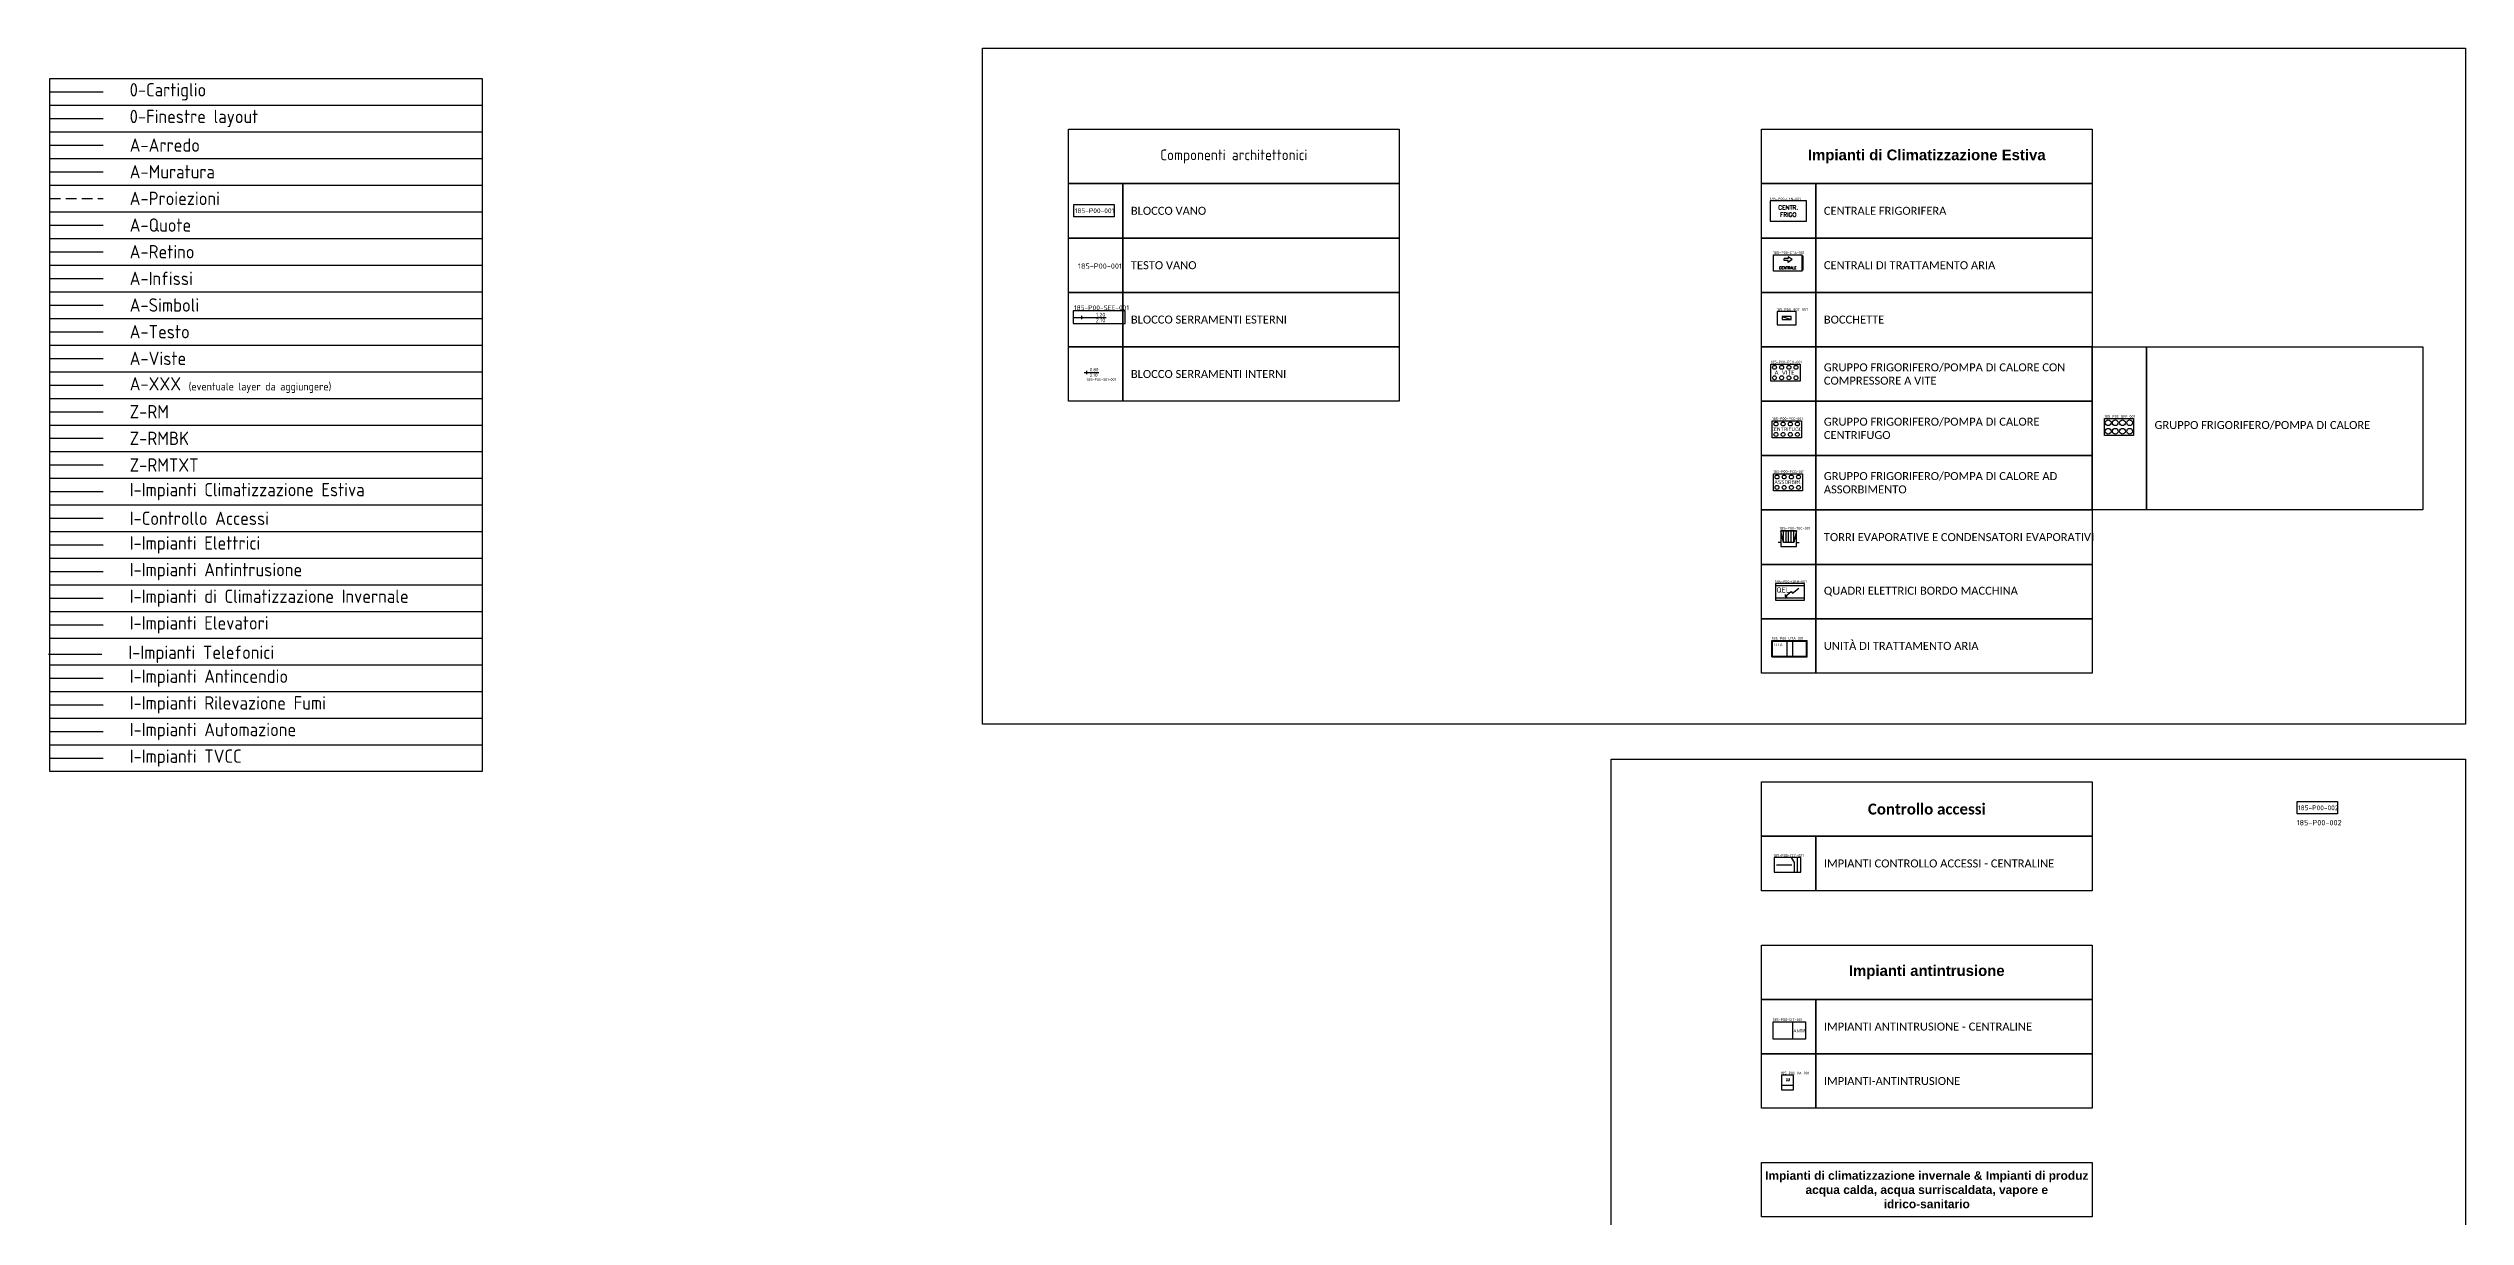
# Model space of a CAD drawing. Header units: millimetres. Extents: x -605.1 to -535.8, y -486.8 to -421.1.
# Drawn here: x -605.06 to -559.75, y -443.01 to -421.09 of the extents above; entities that cross this region are included whole.
import ezdxf
from ezdxf.enums import TextEntityAlignment as Align

# ---------------------------------------------------------------- set-up
doc = ezdxf.new("R2010")
doc.units = ezdxf.units.MM
doc.linetypes.add('JIS_02_2.0', pattern=[3, 2, -1])
doc.linetypes.add('TRATTEGGIATA', pattern=[0.75, 0.5, -0.25])
for name, color, linetype in [('0-Cartiglio', 20, 'Continuous'), ('00_Legenda-Linee', 7, 'Continuous'), ('A-Arredo', 157, 'Continuous'), ('A-Infissi', 154, 'Continuous'), ('A-Muratura', 7, 'Continuous'), ('A-Proiezioni', 252, 'JIS_02_2.0'), ('A-Quote', 1, 'Continuous'), ('A-Retino', 9, 'Continuous'), ('A-Simboli', 40, 'Continuous'), ('A-Testo', 7, 'Continuous'), ('A-Viste', 8, 'Continuous'), ('A-XXX', 4, 'Continuous'), ('I-Controllo Accessi', 3, 'Continuous'), ('I-Impianti Antincendio', 1, 'Continuous'), ('I-Impianti Antintrusione', 3, 'Continuous'), ('I-Impianti Automazione', 4, 'Continuous'), ('I-Impianti Climatizzazione Estiva', 40, 'Continuous'), ('I-Impianti Climatizzazione Invernale', 5, 'Continuous'), ('I-Impianti Elettrici', 10, 'Continuous'), ('I-Impianti Elevatori', 4, 'Continuous'), ('I-Impianti Rilevazione Fumi', 1, 'Continuous'), ('I-Impianti TVCC', 6, 'Continuous'), ('I-Telefonici', 6, 'Continuous'), ('Z-RM', 5, 'Continuous'), ('Z-RMBK', 6, 'Continuous'), ('Z-RMTXT', 1, 'Continuous')]:
    doc.layers.add(name, color=color, linetype=linetype)
doc.layers.add('0-Finestre layout', color=104, linetype='Continuous', plot=False)
doc.styles.get("Standard").update_dxf_attribs({"font": 'isocp.shx'})

# ---------------------------------------------------------------- blocks, each defined once
blk = doc.blocks.new('BLOCCO_VANO')
blk.add_lwpolyline([(-0.378, 0.233), (0.378, 0.233), (0.378, 0), (-0.378, 0)], close=True)
blk.add_attdef('CODICE_LOCALE', (-0.364, 0.07), '', height=0.09)
at = {"flags": 1}
for tag, p in [('DESTINAZIONE_USO', (-0.366, -0.108)), ('PRESENZA_CONTROSOFFITTO', (-0.367, -0.265)), ('FINITURA_PAVIMENTO', (-0.367, -0.353)), ('FINITURA_PARETE', (-0.367, -0.44)), ('DENOMINAZIONE_VANO', (-0.364, -0.186)), ('VOLUME', (-0.365, -0.924)), ('FINITURA_SOFFITTO', (-0.365, -0.54)), ('ALTEZZA', (-0.364, -0.733)), ('SUPERFICIE', (-0.364, -0.831)), ('FOTO', (-0.362, -0.633)), ('PERIMETRO', (-0.359, -1.015))]:
    blk.add_attdef(tag, p, '', height=0.05, dxfattribs=at)
blk = doc.blocks.new('SERRAMENTI_INTERNI')
blk.add_line((0.001, 0.032), (0.001, -0.032))
blk.add_lwpolyline([(-0.044, 0), (0.231, 0)])
for tag, p in [('LARGHEZZA', (0.063, 0.05)), ('ALTEZZA', (0.063, -0.052))]:
    blk.add_attdef(tag, text='', height=0.06).set_placement(p, align=Align.MIDDLE_LEFT)
blk.add_attdef('CODICE', (0.003, -0.161), '', height=0.05)
at = {"flags": 1}
for tag, p in [('CODICE_LOCALE', (0.013, -0.298)), ('MATERIALE', (0.018, -0.395)), ('REI', (0.018, -0.49)), ('NOTE', (0.023, -0.597)), ('FOTO', (0.023, -0.683)), ('ATTRIBUTO_01', (0.028, -0.789)), ('ATTRIBUTO_02', (0.028, -0.875)), ('ATTRIBUTO_03', (0.028, -0.971)), ('ATTRIBUTO_04', (0.028, -1.057)), ('ATTRIBUTO_05', (0.028, -1.146)), ('ATTRIBUTO_06', (0.028, -1.231)), ('ATTRIBUTO_07', (0.028, -1.324)), ('ATTRIBUTO_08', (0.028, -1.409)), ('ATTRIBUTO_09', (0.028, -1.5)), ('ATTRIBUTO_10', (0.028, -1.586))]:
    blk.add_attdef(tag, p, '', height=0.05, dxfattribs=at)
blk = doc.blocks.new('CENTRALE_FRIGO')
blk.add_lwpolyline([(-0.341, 0), (0.341, 0), (0.341, 0.38), (-0.341, 0.38)], close=True)
at = {"insert": (-0.003, 0.189), "char_height": 0.08, "width": 0.4804, "attachment_point": 5}
blk.add_mtext('{\\Fromans|c0;CENTR. FRIGO}', dxfattribs=at)
blk.add_attdef('CODICE', (-0.344, 0.393), '', height=0.05)
at = {"flags": 1}
for tag, p in [('NOTE', (-0.344, -0.216)), ('FOTO', (-0.345, -0.303)), ('MARCA', (-0.344, -0.391)), ('MODELLO', (-0.344, -0.482)), ('CODICE_LOCALE', (-0.343, -0.137)), ('TIPO', (-0.341, -0.569)), ('STATO_CONSERVAZIONE', (-0.337, -0.759)), ('DENOMINAZIONE_APPARATO', (-0.333, -0.658)), ('GC', (-0.327, -0.853)), ('GF', (-0.327, -0.94)), ('VCT', (-0.327, -1.02)), ('VCL', (-0.327, -1.107)), ('VSAN', (-0.327, -1.195)), ('VCC', (-0.327, -1.285)), ('ATTRIBUTO_01', (-0.327, -1.39)), ('ATTRIBUTO_02', (-0.327, -1.476)), ('ATTRIBUTO_03', (-0.327, -1.572)), ('ATTRIBUTO_04', (-0.327, -1.658)), ('ATTRIBUTO_05', (-0.327, -1.747)), ('ATTRIBUTO_06', (-0.327, -1.832)), ('ATTRIBUTO_07', (-0.327, -1.925)), ('ATTRIBUTO_08', (-0.327, -2.01)), ('ATTRIBUTO_09', (-0.327, -2.101)), ('ATTRIBUTO_10', (-0.327, -2.187))]:
    blk.add_attdef(tag, p, '', height=0.05, dxfattribs=at)
blk = doc.blocks.new('CENTRALE_TRATTAMENTO_ARIA')
for p, q in [((-0.27, 0.31), (0.27, 0.31)), ((-0.27, 0), (-0.27, 0.31)), ((0.27, 0), (-0.27, 0)), ((-0.07, 0.199), (-0.07, 0.237)), ((0.002, 0.237), (-0.07, 0.237)), ((0.002, 0.199), (-0.07, 0.199)), ((0.002, 0.271), (0.002, 0.237)), ((0.079, 0.218), (0.002, 0.271)), ((0.079, 0.218), (0.002, 0.165)), ((0.002, 0.165), (0.002, 0.199)), ((0.27, 0), (0.27, 0.31)), ((0.27, 0.29), (0.28, 0.29)), ((0.28, 0.02), (0.27, 0.02)), ((0.28, 0.29), (0.28, 0.02))]:
    blk.add_line(p, q)
at = {"insert": (-0.002, 0.062), "char_height": 0.05, "width": 0.4804, "attachment_point": 5}
blk.add_mtext('{\\Fromans|c0;CENTRALE}', dxfattribs=at)
blk.add_attdef('CODICE', (-0.274, 0.324), '', height=0.05)
at = {"flags": 1}
for tag, p in [('NOTE', (-0.259, -0.19)), ('FOTO', (-0.259, -0.277)), ('MARCA', (-0.258, -0.365)), ('MODELLO', (-0.258, -0.455)), ('CODICE_LOCALE', (-0.257, -0.111)), ('TIPO', (-0.255, -0.543)), ('STATO_CONSERVAZIONE', (-0.251, -0.733)), ('DENOMINAZIONE_APPARATO', (-0.248, -0.632)), ('GC', (-0.241, -0.827)), ('GF', (-0.241, -0.914)), ('VCT', (-0.241, -0.994)), ('VCL', (-0.241, -1.081)), ('VSAN', (-0.241, -1.169)), ('VCC', (-0.241, -1.259)), ('ATTRIBUTO_01', (-0.241, -1.364)), ('ATTRIBUTO_02', (-0.241, -1.45)), ('ATTRIBUTO_03', (-0.241, -1.546)), ('ATTRIBUTO_04', (-0.241, -1.632)), ('ATTRIBUTO_05', (-0.241, -1.721)), ('ATTRIBUTO_06', (-0.241, -1.806)), ('ATTRIBUTO_07', (-0.241, -1.899)), ('ATTRIBUTO_08', (-0.241, -1.984)), ('ATTRIBUTO_09', (-0.241, -2.075)), ('ATTRIBUTO_10', (-0.241, -2.161))]:
    blk.add_attdef(tag, p, '', height=0.05, dxfattribs=at)
blk = doc.blocks.new('BOCCHETTE')
blk.add_line((-0.083, 0.153), (0.083, 0.097))
for points in [[(-0.181, 0), (0.181, 0), (0.181, 0.25), (-0.181, 0.25)], [(-0.083, 0.097), (0.083, 0.097), (0.083, 0.153), (-0.083, 0.153)]]:
    blk.add_lwpolyline(points, close=True)
blk.add_attdef('CODICE', (-0.192, 0.262), '', height=0.05)
at = {"flags": 1}
for tag, p in [('GC', (-0.184, -0.502)), ('NOTE', (-0.182, -0.324)), ('SUPERFICIE', (-0.181, -0.418)), ('CODICE_LOCALE', (-0.18, -0.23)), ('DENOMINAZIONE_APPARATO', (-0.179, -0.133)), ('VCT', (-0.184, -0.669)), ('VCL', (-0.184, -0.756)), ('VSAN', (-0.184, -0.844)), ('VCC', (-0.184, -0.934)), ('GF', (-0.184, -0.589)), ('ATTRIBUTO_01', (-0.184, -1.039)), ('ATTRIBUTO_02', (-0.184, -1.125)), ('ATTRIBUTO_03', (-0.184, -1.221)), ('ATTRIBUTO_04', (-0.184, -1.307)), ('ATTRIBUTO_05', (-0.184, -1.396)), ('ATTRIBUTO_06', (-0.184, -1.481)), ('ATTRIBUTO_07', (-0.184, -1.574)), ('ATTRIBUTO_08', (-0.184, -1.659)), ('ATTRIBUTO_09', (-0.184, -1.75)), ('ATTRIBUTO_10', (-0.184, -1.836))]:
    blk.add_attdef(tag, p, '', height=0.05, dxfattribs=at)
blk = doc.blocks.new('GFR_VITE')
blk.add_lwpolyline([(-0.273, 0.322), (0.273, 0.322), (0.273, 0), (-0.273, 0)], close=True)
for centre in [(-0.205, 0.261), (-0.205, 0.065), (-0.071, 0.261), (-0.071, 0.065), (0.064, 0.261), (0.064, 0.065), (0.198, 0.261), (0.198, 0.065)]:
    blk.add_circle(centre, 0.0369)
at = {"insert": (-0.017, 0.163), "char_height": 0.08, "width": 0.4804, "attachment_point": 5}
blk.add_mtext('{\\Fisocp.shx|c228;A VITE}', dxfattribs=at)
blk.add_attdef('CODICE', (-0.277, 0.336), '', height=0.05)
at = {"flags": 1}
for tag, p in [('CODICE_LOCALE', (-0.27, -0.113)), ('DENOMINAZIONE_APPARATO', (-0.268, -0.192)), ('UTENZA_SERVITA', (-0.265, -0.276)), ('NOTE', (-0.259, -0.362)), ('FOTO', (-0.259, -0.452)), ('ANNO_COSTRUZIONE_INSTALLAZIONE', (-0.262, -0.795)), ('TIPO', (-0.259, -0.706)), ('STATO_CONSERVAZIONE', (-0.257, -0.898)), ('MARCA', (-0.255, -0.532)), ('MODELLO', (-0.251, -0.619)), ('POTENZIALITA', (-0.255, -0.999)), ('UNITA_MISURA_POTENZA', (-0.251, -1.086)), ('CODICE_STORICO', (-0.247, -1.185)), ('GC', (-0.24, -1.377)), ('MATRICOLA', (-0.239, -1.284)), ('VCT', (-0.24, -1.545)), ('VCL', (-0.24, -1.632)), ('VSAN', (-0.24, -1.72)), ('VCC', (-0.24, -1.81)), ('GF', (-0.24, -1.465)), ('ATTRIBUTO_01', (-0.231, -1.899)), ('ATTRIBUTO_02', (-0.231, -1.985)), ('ATTRIBUTO_03', (-0.231, -2.081)), ('ATTRIBUTO_04', (-0.231, -2.167)), ('ATTRIBUTO_05', (-0.231, -2.256)), ('ATTRIBUTO_06', (-0.231, -2.341)), ('ATTRIBUTO_07', (-0.231, -2.434)), ('ATTRIBUTO_08', (-0.231, -2.519)), ('ATTRIBUTO_09', (-0.231, -2.61)), ('ATTRIBUTO_10', (-0.231, -2.696))]:
    blk.add_attdef(tag, p, '', height=0.05, dxfattribs=at)
blk = doc.blocks.new('GFR_CENTRIFUGO')
blk.add_lwpolyline([(-0.273, 0.322), (0.273, 0.322), (0.273, 0), (-0.273, 0)], close=True)
for centre in [(-0.205, 0.261), (-0.205, 0.065), (-0.071, 0.261), (-0.071, 0.065), (0.064, 0.261), (0.064, 0.065), (0.198, 0.261), (0.198, 0.065)]:
    blk.add_circle(centre, 0.0369)
at = {"insert": (-0.005, 0.165), "char_height": 0.07, "width": 0.4804, "attachment_point": 5}
blk.add_mtext('CENTRIFUGO', dxfattribs=at)
blk.add_attdef('CODICE', (-0.277, 0.336), '', height=0.05)
at = {"flags": 1}
for tag, p in [('CODICE_LOCALE', (-0.272, -0.078)), ('DENOMINAZIONE_APPARATO', (-0.27, -0.157)), ('UTENZA_SERVITA', (-0.267, -0.241)), ('NOTE', (-0.261, -0.327)), ('FOTO', (-0.261, -0.417)), ('MARCA', (-0.257, -0.497)), ('ANNO_COSTRUZIONE_INSTALLAZIONE', (-0.264, -0.76)), ('TIPO', (-0.261, -0.671)), ('STATO_CONSERVAZIONE', (-0.259, -0.863)), ('MODELLO', (-0.253, -0.584)), ('POTENZIALITA', (-0.257, -0.964)), ('UNITA_MISURA_POTENZA', (-0.253, -1.051)), ('CODICE_STORICO', (-0.25, -1.15)), ('GC', (-0.243, -1.342)), ('MATRICOLA', (-0.242, -1.249)), ('VCT', (-0.243, -1.51)), ('VCL', (-0.243, -1.597)), ('VSAN', (-0.243, -1.685)), ('VCC', (-0.243, -1.775)), ('GF', (-0.243, -1.43)), ('ATTRIBUTO_01', (-0.233, -1.864)), ('ATTRIBUTO_02', (-0.233, -1.95)), ('ATTRIBUTO_03', (-0.233, -2.046)), ('ATTRIBUTO_04', (-0.233, -2.132)), ('ATTRIBUTO_05', (-0.233, -2.221)), ('ATTRIBUTO_06', (-0.233, -2.306)), ('ATTRIBUTO_07', (-0.233, -2.399)), ('ATTRIBUTO_08', (-0.233, -2.484)), ('ATTRIBUTO_09', (-0.233, -2.575)), ('ATTRIBUTO_10', (-0.233, -2.661))]:
    blk.add_attdef(tag, p, '', height=0.05, dxfattribs=at)
blk = doc.blocks.new('GFR_ASSORBIMENTO')
blk.add_lwpolyline([(-0.273, 0.322), (0.273, 0.322), (0.273, 0), (-0.273, 0)], close=True)
for centre in [(-0.205, 0.261), (-0.205, 0.065), (-0.071, 0.261), (-0.071, 0.065), (0.064, 0.261), (0.064, 0.065), (0.198, 0.261), (0.198, 0.065)]:
    blk.add_circle(centre, 0.0369)
at = {"insert": (-0.001, 0.166), "char_height": 0.07, "width": 0.4804, "attachment_point": 5}
blk.add_mtext('ASSORBIM.', dxfattribs=at)
blk.add_attdef('CODICE', (-0.277, 0.336), '', height=0.05)
at = {"flags": 1}
for tag, p in [('CODICE_LOCALE', (-0.271, -0.071)), ('DENOMINAZIONE_APPARATO', (-0.27, -0.15)), ('UTENZA_SERVITA', (-0.266, -0.234)), ('NOTE', (-0.26, -0.32)), ('FOTO', (-0.26, -0.41)), ('MARCA', (-0.257, -0.49)), ('ANNO_COSTRUZIONE_INSTALLAZIONE', (-0.264, -0.753)), ('TIPO', (-0.26, -0.665)), ('STATO_CONSERVAZIONE', (-0.259, -0.856)), ('MODELLO', (-0.253, -0.577)), ('POTENZIALITA', (-0.257, -0.957)), ('UNITA_MISURA_POTENZA', (-0.253, -1.044)), ('CODICE_STORICO', (-0.249, -1.143)), ('GC', (-0.242, -1.335)), ('MATRICOLA', (-0.241, -1.242)), ('VCT', (-0.242, -1.503)), ('VCL', (-0.242, -1.59)), ('VSAN', (-0.242, -1.678)), ('VCC', (-0.242, -1.768)), ('GF', (-0.242, -1.423)), ('ATTRIBUTO_01', (-0.232, -1.858)), ('ATTRIBUTO_02', (-0.232, -1.943)), ('ATTRIBUTO_03', (-0.232, -2.039)), ('ATTRIBUTO_04', (-0.232, -2.125)), ('ATTRIBUTO_05', (-0.232, -2.214)), ('ATTRIBUTO_06', (-0.232, -2.299)), ('ATTRIBUTO_07', (-0.232, -2.392)), ('ATTRIBUTO_08', (-0.232, -2.477)), ('ATTRIBUTO_09', (-0.232, -2.568)), ('ATTRIBUTO_10', (-0.232, -2.654))]:
    blk.add_attdef(tag, p, '', height=0.05, dxfattribs=at)
blk = doc.blocks.new('GRUFRIGO')
blk.add_lwpolyline([(-0.273, 0.322), (0.273, 0.322), (0.273, 0), (-0.273, 0)], close=True)
for centre in [(-0.205, 0.242), (-0.205, 0.081), (-0.071, 0.242), (-0.071, 0.081), (0.064, 0.242), (0.064, 0.081), (0.198, 0.242), (0.198, 0.081)]:
    blk.add_circle(centre, 0.0536)
blk.add_attdef('CODICE', (-0.277, 0.336), '', height=0.05)
at = {"flags": 1}
for tag, p in [('TAGLIA', (-0.273, -0.084)), ('CODICE_LOCALE', (-0.268, -0.154)), ('DENOMINAZIONE_APPARATO', (-0.266, -0.233)), ('UTENZA_SERVITA', (-0.263, -0.317)), ('NOTE', (-0.257, -0.403)), ('FOTO', (-0.257, -0.494)), ('ANNO_COSTRUZIONE_INSTALLAZIONE', (-0.26, -0.836)), ('TIPO', (-0.257, -0.748)), ('STATO_CONSERVAZIONE', (-0.255, -0.939)), ('MARCA', (-0.253, -0.573)), ('MODELLO', (-0.249, -0.66)), ('POTENZIALITA', (-0.253, -1.04)), ('UNITA_MISURA_POTENZA', (-0.249, -1.128)), ('CODICE_STORICO', (-0.245, -1.226)), ('MATRICOLA', (-0.237, -1.325)), ('VCT', (-0.238, -1.586)), ('VCL', (-0.238, -1.673)), ('VSAN', (-0.238, -1.761)), ('VCC', (-0.238, -1.851)), ('GC', (-0.238, -1.418)), ('GF', (-0.238, -1.506)), ('ATTRIBUTO_01', (-0.229, -1.941)), ('ATTRIBUTO_02', (-0.229, -2.026)), ('ATTRIBUTO_03', (-0.229, -2.122)), ('ATTRIBUTO_04', (-0.229, -2.208)), ('ATTRIBUTO_05', (-0.229, -2.297)), ('ATTRIBUTO_06', (-0.229, -2.382)), ('ATTRIBUTO_07', (-0.229, -2.475)), ('ATTRIBUTO_08', (-0.229, -2.561)), ('ATTRIBUTO_09', (-0.228, -2.651)), ('ATTRIBUTO_10', (-0.228, -2.737))]:
    blk.add_attdef(tag, p, '', height=0.05, dxfattribs=at)
blk = doc.blocks.new('TORAFFRED')
for points in [[(-0.147, 0.074), (-0.196, 0.074)], [(-0.098, 0.074), (-0.098, 0.294)], [(-0.049, 0.074), (-0.049, 0.294)], [(0, 0.074), (0, 0.294)], [(0.049, 0.074), (0.049, 0.294)], [(0.098, 0.074), (0.098, 0.294)], [(0.147, 0.074), (0.196, 0.074)]]:
    blk.add_lwpolyline(points)
for points in [[(-0.147, 0), (0.147, 0), (0.147, 0.294), (-0.147, 0.294)], [(-0.147, 0.294), (0.147, 0.294), (0.098, 0.074), (-0.098, 0.074)]]:
    blk.add_lwpolyline(points, close=True)
blk.add_attdef('CODICE', (-0.169, 0.315), '', height=0.05)
at = {"flags": 1}
for tag, p in [('CODICE_LOCALE', (-0.147, -0.112)), ('MARCA', (-0.143, -0.453)), ('NOTE', (-0.139, -0.278)), ('FOTO', (-0.139, -0.369)), ('DENOMINAZIONE_APPARATO', (-0.134, -0.197)), ('TIPO', (-0.151, -0.627)), ('ANNO_COSTRUZIONE_INSTALLAZIONE', (-0.146, -0.713)), ('MODELLO', (-0.139, -0.543)), ('STATO_CONSERVAZIONE', (-0.136, -0.81)), ('POTENZIALITA', (-0.12, -0.907)), ('VCT', (-0.124, -1.356)), ('UNITA_MISURA_POTENZA', (-0.124, -0.999)), ('GC', (-0.124, -1.188)), ('GF', (-0.124, -1.275)), ('PORTATA', (-0.123, -1.099)), ('VCL', (-0.124, -1.442)), ('VSAN', (-0.124, -1.53)), ('VCC', (-0.124, -1.621)), ('ATTRIBUTO_01', (-0.123, -1.714)), ('ATTRIBUTO_02', (-0.123, -1.799)), ('ATTRIBUTO_03', (-0.123, -1.896)), ('ATTRIBUTO_04', (-0.123, -1.981)), ('ATTRIBUTO_05', (-0.123, -2.07)), ('ATTRIBUTO_06', (-0.123, -2.155)), ('ATTRIBUTO_07', (-0.123, -2.248)), ('ATTRIBUTO_08', (-0.123, -2.334)), ('ATTRIBUTO_09', (-0.123, -2.425)), ('ATTRIBUTO_10', (-0.123, -2.51))]:
    blk.add_attdef(tag, p, '', height=0.05, dxfattribs=at)
blk = doc.blocks.new('QUADELETTRICO_E')
at = {"color": 0, "linetype": 'ByBlock'}
for p, q in [((-0.27, 0.309), (-0.27, 0)), ((0.27, 0.309), (-0.27, 0.309)), ((0.27, 0.27), (-0.27, 0.27)), ((-0.27, 0.039), (0.27, 0.039)), ((-0.27, 0), (0.27, 0)), ((0.27, 0), (0.27, 0.309))]:
    blk.add_line(p, q, dxfattribs=at)
for points in [[(-0.091, 0.064), (0.026, 0.159), (0.05, 0.13), (0.167, 0.224)], [(-0.087, 0.102), (-0.091, 0.064), (-0.054, 0.06)]]:
    blk.add_lwpolyline(points)
at = {"insert": (-0.253, 0.24), "char_height": 0.1, "attachment_point": 1}
blk.add_mtext_dynamic_manual_height_columns('{\\Fisocp.shx|c228;QEL}', width=0.39664, gutter_width=0.5, heights=[0], dxfattribs=at)
blk.add_attdef('CODICE', (-0.28, 0.323), '', height=0.05)
at = {"flags": 1}
for tag, p in [('CODICE_LOCALE', (-0.274, -0.088)), ('DENOMINAZIONE_APPARATO', (-0.274, -0.172)), ('NOTE', (-0.273, -0.258)), ('FOTO', (-0.266, -0.349)), ('MARCA', (-0.266, -0.428)), ('ALIMENTAZIONE', (-0.282, -0.633)), ('GC', (-0.279, -0.828)), ('GF', (-0.279, -0.916)), ('UTENZA_SERVITA', (-0.277, -0.732)), ('MODELLO', (-0.274, -0.535)), ('VCT', (-0.279, -0.996)), ('VCL', (-0.279, -1.083)), ('VSAN', (-0.279, -1.17)), ('VCC', (-0.279, -1.261)), ('ATTRIBUTO_01', (-0.275, -1.359)), ('ATTRIBUTO_02', (-0.275, -1.445)), ('ATTRIBUTO_03', (-0.275, -1.541)), ('ATTRIBUTO_04', (-0.275, -1.627)), ('ATTRIBUTO_05', (-0.275, -1.716)), ('ATTRIBUTO_06', (-0.275, -1.801)), ('ATTRIBUTO_07', (-0.275, -1.894)), ('ATTRIBUTO_08', (-0.275, -1.979)), ('ATTRIBUTO_09', (-0.275, -2.07)), ('ATTRIBUTO_10', (-0.275, -2.156))]:
    blk.add_attdef(tag, p, '', height=0.05, dxfattribs=at)
blk = doc.blocks.new('UTA')
for p, q in [((-0.332, 0.309), (0.332, 0.309)), ((-0.332, 0.294), (-0.332, 0.309)), ((-0.332, 0.015), (-0.332, 0.293)), ((-0.332, 0), (-0.332, 0.015)), ((-0.332, 0), (0.332, 0)), ((-0.319, 0.293), (0.319, 0.293)), ((-0.319, 0.015), (-0.319, 0.293)), ((-0.319, 0.015), (0.319, 0.015)), ((-0.047, 0.015), (-0.047, 0.293)), ((0.06, 0.015), (0.06, 0.293)), ((0.319, 0.015), (0.319, 0.293)), ((0.332, 0.294), (0.332, 0.309)), ((0.332, 0.015), (0.332, 0.293)), ((0.332, 0), (0.332, 0.015))]:
    blk.add_line(p, q)
at = {"insert": (-0.287, 0.257), "char_height": 0.0557, "width": 0.15918, "attachment_point": 1}
blk.add_mtext('UTA', dxfattribs=at)
blk.add_attdef('CODICE', (-0.332, 0.323), '', height=0.05)
at = {"flags": 1}
for tag, p in [('CODICE_LOCALE', (-0.34, -0.141)), ('NOTE', (-0.34, -0.303)), ('FOTO', (-0.34, -0.378)), ('MARCA', (-0.34, -0.458)), ('DENOMINAZIONE_APPARATO', (-0.336, -0.213)), ('ANNO_COSTRUZIONE_INSTALLAZIONE', (-0.35, -0.691)), ('TIPO', (-0.346, -0.609)), ('CODICE_STORICO', (-0.346, -0.895)), ('STATO_CONSERVAZIONE', (-0.34, -0.797)), ('MODELLO', (-0.34, -0.537)), ('MATRICOLA', (-0.34, -0.995)), ('POTENZA_NOMINALE', (-0.333, -1.094)), ('UTENZA_SERVITA', (-0.331, -1.174)), ('PORTATA', (-0.308, -1.283)), ('GC', (-0.305, -1.4)), ('VCT', (-0.305, -1.568)), ('VCL', (-0.305, -1.655)), ('VSAN', (-0.305, -1.743)), ('VCC', (-0.305, -1.833)), ('GF', (-0.305, -1.488)), ('ATTRIBUTO_01', (-0.305, -1.938)), ('ATTRIBUTO_02', (-0.305, -2.024)), ('ATTRIBUTO_03', (-0.305, -2.12)), ('ATTRIBUTO_04', (-0.305, -2.205)), ('ATTRIBUTO_05', (-0.305, -2.294)), ('ATTRIBUTO_06', (-0.305, -2.38)), ('ATTRIBUTO_07', (-0.305, -2.473)), ('ATTRIBUTO_08', (-0.305, -2.558)), ('ATTRIBUTO_09', (-0.305, -2.649)), ('ATTRIBUTO_10', (-0.305, -2.734))]:
    blk.add_attdef(tag, p, '', height=0.05, dxfattribs=at)
blk = doc.blocks.new('CENTR_CONTR-ACCESSI')
at = {"color": 0, "linetype": 'ByBlock'}
for p, q in [((-0.207, 0.135), (0.081, 0.135)), ((0.18, 0.27), (0.18, 0))]:
    blk.add_line(p, q, dxfattribs=at)
for points in [[(-0.252, 0), (0.252, 0), (0.252, 0.27), (-0.252, 0.27), (-0.252, 0)], [(0.072, 0.27), (0.126, 0.18), (0.126, 0)]]:
    blk.add_lwpolyline(points, dxfattribs=at)
blk.add_attdef('CODICE', (-0.264, 0.286), '', height=0.05)
at = {"flags": 1}
for tag, p in [('DENOMINAZIONE_APPARATO', (-0.244, -0.239)), ('CODICE_LOCALE', (-0.24, -0.142)), ('NOTE', (-0.24, -0.355)), ('FOTO', (-0.233, -0.455)), ('STATO_CONSERVAZIONE', (-0.244, -0.864)), ('REMOTIZZATA', (-0.236, -0.754)), ('MARCA', (-0.233, -0.549)), ('MODELLO', (-0.234, -0.643)), ('VCT', (-0.247, -1.138)), ('VCL', (-0.247, -1.224)), ('VSAN', (-0.247, -1.312)), ('VCC', (-0.247, -1.403)), ('GC', (-0.247, -0.97)), ('GF', (-0.247, -1.057)), ('ATTRIBUTO_01', (-0.251, -1.512)), ('ATTRIBUTO_02', (-0.251, -1.597)), ('ATTRIBUTO_03', (-0.251, -1.694)), ('ATTRIBUTO_04', (-0.251, -1.779)), ('ATTRIBUTO_05', (-0.251, -1.868)), ('ATTRIBUTO_06', (-0.251, -1.954)), ('ATTRIBUTO_07', (-0.251, -2.046)), ('ATTRIBUTO_08', (-0.251, -2.132)), ('ATTRIBUTO_09', (-0.251, -2.223)), ('ATTRIBUTO_10', (-0.25, -2.308))]:
    blk.add_attdef(tag, p, '', height=0.05, dxfattribs=at)
blk = doc.blocks.new('CENTANTIF')
blk.add_line((0.063, 0.322), (0.063, 0))
blk.add_lwpolyline([(-0.302, 0.322), (0.302, 0.322), (0.302, 0), (-0.302, 0)], close=True)
at = {"insert": (0.077, 0.185), "char_height": 0.06, "attachment_point": 1}
blk.add_mtext_dynamic_manual_height_columns('ANTIF', width=0.39664, gutter_width=0.5, heights=[0], dxfattribs=at)
blk.add_attdef('CODICE', (-0.308, 0.339), '', height=0.05)
at = {"flags": 1}
for tag, p in [('CODICE_LOCALE', (-0.286, -0.164)), ('DENOMINAZIONE_APPARATO', (-0.279, -0.249)), ('FOTO', (-0.28, -0.427)), ('NOTE', (-0.267, -0.334)), ('MARCA', (-0.286, -0.508)), ('MODELLO', (-0.286, -0.586)), ('REMOTIZZATA', (-0.283, -0.673)), ('STATO_CONSERVAZIONE', (-0.278, -0.759)), ('GC', (-0.265, -0.872)), ('ATTRIBUTO_01', (-0.268, -1.396)), ('VCT', (-0.265, -1.04)), ('VCL', (-0.265, -1.127)), ('VSAN', (-0.265, -1.214)), ('VCC', (-0.265, -1.305)), ('GF', (-0.265, -0.96)), ('ATTRIBUTO_02', (-0.268, -1.482)), ('ATTRIBUTO_03', (-0.268, -1.578)), ('ATTRIBUTO_04', (-0.268, -1.663)), ('ATTRIBUTO_05', (-0.268, -1.753)), ('ATTRIBUTO_06', (-0.268, -1.838)), ('ATTRIBUTO_07', (-0.268, -1.931)), ('ATTRIBUTO_08', (-0.268, -2.016)), ('ATTRIBUTO_09', (-0.268, -2.107)), ('ATTRIBUTO_10', (-0.268, -2.192))]:
    blk.add_attdef(tag, p, '', height=0.05, dxfattribs=at)
blk = doc.blocks.new('RILANTR')
blk.add_line((-0.112, 0.086), (0.112, 0.086))
blk.add_lwpolyline([(-0.112, 0), (0.112, 0), (0.112, 0.272), (-0.112, 0.272)], close=True)
for centre in [(-0.035, 0.189), (0.004, 0.189)]:
    blk.add_arc(centre, 0.03, 299.9587, 46.2189)
blk.add_attdef('CODICE', (-0.131, 0.287), '', height=0.05)
at = {"flags": 1}
for tag, p in [('DENOMINAZIONE_APPARATO', (-0.137, -0.228)), ('STATO_CONSERVAZIONE', (-0.133, -0.43)), ('NOTE', (-0.128, -0.323)), ('CODICE_LOCALE', (-0.126, -0.124)), ('VCT', (-0.135, -0.798)), ('VCL', (-0.135, -0.885)), ('GC', (-0.135, -0.631)), ('GF', (-0.135, -0.718)), ('SUPERFICIE', (-0.124, -0.532)), ('VSAN', (-0.135, -0.973)), ('VCC', (-0.135, -1.063)), ('ATTRIBUTO_01', (-0.116, -1.168)), ('ATTRIBUTO_02', (-0.116, -1.254)), ('ATTRIBUTO_03', (-0.116, -1.35)), ('ATTRIBUTO_04', (-0.116, -1.436)), ('ATTRIBUTO_05', (-0.116, -1.525)), ('ATTRIBUTO_06', (-0.116, -1.61)), ('ATTRIBUTO_07', (-0.116, -1.703)), ('ATTRIBUTO_08', (-0.116, -1.788)), ('ATTRIBUTO_09', (-0.116, -1.879)), ('ATTRIBUTO_10', (-0.115, -1.965))]:
    blk.add_attdef(tag, p, '', height=0.05, dxfattribs=at)
blk = doc.blocks.new('SERRAMENTI_ESTERNI')
blk.add_line((0, 0.032), (0, -0.032))
blk.add_lwpolyline([(-0.157, -0.116), (0.816, -0.116), (0.816, 0.123), (-0.157, 0.123)], close=True)
blk.add_lwpolyline([(-0.157, 0), (0.466, 0)])
blk.add_attdef('CODICE', (-0.14, 0.138), '', height=0.09)
for tag, p in [('LARGHEZZA', (0.268, 0.05)), ('ALTEZZA', (0.268, -0.052))]:
    blk.add_attdef(tag, text='', height=0.075).set_placement(p, align=Align.MIDDLE_LEFT)
at = {"flags": 1}
for tag, p in [('CODICE_LOCALE', (-0.034, -0.374)), ('MATERIALE', (-0.028, -0.471)), ('NOTE', (-0.026, -0.56)), ('FOTO', (-0.026, -0.647)), ('ATTRIBUTO_01', (-0.021, -0.753)), ('ATTRIBUTO_02', (-0.021, -0.838)), ('ATTRIBUTO_03', (-0.021, -0.934)), ('ATTRIBUTO_04', (-0.021, -1.02)), ('ATTRIBUTO_05', (-0.021, -1.109)), ('ATTRIBUTO_06', (-0.021, -1.194)), ('ATTRIBUTO_07', (-0.021, -1.287)), ('ATTRIBUTO_08', (-0.021, -1.373)), ('ATTRIBUTO_09', (-0.021, -1.463)), ('ATTRIBUTO_10', (-0.021, -1.549))]:
    blk.add_attdef(tag, p, '', height=0.05, dxfattribs=at)

msp = doc.modelspace()

# ---------------------------------------------------------------- linework, layer by layer
at = {"layer": '0-Cartiglio', "ltscale": 0.1}
msp.add_line((-605.04, -421.906), (-604.04, -421.906), dxfattribs=at)
at = {"layer": '0-Finestre layout', "ltscale": 0.1}
msp.add_line((-605.04, -422.406), (-604.04, -422.406), dxfattribs=at)
at = {"layer": '00_Legenda-Linee'}
for p, q in [((-605.04, -421.656), (-596.933, -421.656)), ((-605.04, -422.156), (-596.933, -422.156)), ((-605.04, -422.656), (-596.933, -422.656)), ((-605.04, -423.156), (-596.933, -423.156)), ((-605.04, -423.656), (-596.933, -423.656)), ((-605.04, -424.156), (-596.933, -424.156)), ((-605.04, -424.656), (-596.933, -424.656)), ((-605.04, -425.156), (-596.933, -425.156)), ((-605.04, -425.656), (-596.933, -425.656)), ((-605.04, -426.156), (-596.933, -426.156)), ((-605.04, -426.656), (-596.933, -426.656)), ((-605.04, -427.156), (-596.933, -427.156)), ((-605.04, -427.656), (-596.933, -427.656)), ((-605.04, -428.156), (-596.933, -428.156)), ((-605.04, -428.656), (-596.933, -428.656)), ((-605.04, -429.156), (-596.933, -429.156)), ((-605.04, -429.656), (-596.933, -429.656)), ((-605.04, -430.156), (-596.933, -430.156)), ((-605.04, -430.656), (-596.933, -430.656)), ((-605.04, -431.156), (-596.933, -431.156)), ((-605.04, -431.656), (-596.933, -431.656)), ((-605.04, -432.156), (-596.933, -432.156)), ((-605.04, -432.656), (-596.933, -432.656)), ((-605.04, -433.156), (-596.933, -433.156)), ((-605.04, -433.656), (-596.933, -433.656)), ((-605.04, -434.156), (-596.933, -434.156))]:
    msp.add_line(p, q, dxfattribs=at)
for points in [[(-605.04, -421.656), (-596.933, -421.656), (-596.933, -434.656), (-605.04, -434.656)], [(-585.943, -423.629), (-584.923, -423.629), (-584.923, -424.649), (-585.943, -424.649)], [(-572.954, -423.629), (-571.933, -423.629), (-571.933, -424.649), (-572.954, -424.649)], [(-585.943, -424.649), (-584.923, -424.649), (-584.923, -425.669), (-585.943, -425.669)], [(-572.954, -424.649), (-571.933, -424.649), (-571.933, -425.669), (-572.954, -425.669)], [(-585.943, -425.669), (-584.923, -425.669), (-584.923, -426.69), (-585.943, -426.69)], [(-572.954, -425.669), (-571.933, -425.669), (-571.933, -426.69), (-572.954, -426.69)], [(-585.943, -426.69), (-584.923, -426.69), (-584.923, -427.71), (-585.943, -427.71)], [(-572.954, -426.69), (-571.933, -426.69), (-571.933, -427.71), (-572.954, -427.71)], [(-566.754, -426.69), (-565.734, -426.69), (-565.734, -429.75), (-566.754, -429.75)], [(-572.954, -427.71), (-571.933, -427.71), (-571.933, -428.73), (-572.954, -428.73)], [(-572.954, -428.73), (-571.933, -428.73), (-571.933, -429.75), (-572.954, -429.75)], [(-572.954, -429.75), (-571.933, -429.75), (-571.933, -430.77), (-572.954, -430.77)], [(-572.954, -430.77), (-571.933, -430.77), (-571.933, -431.79), (-572.954, -431.79)], [(-572.954, -431.79), (-571.933, -431.79), (-571.933, -432.81), (-572.954, -432.81)], [(-572.954, -435.871), (-571.933, -435.871), (-571.933, -436.891), (-572.954, -436.891)], [(-572.954, -438.931), (-571.933, -438.931), (-571.933, -439.952), (-572.954, -439.952)], [(-572.954, -439.952), (-571.933, -439.952), (-571.933, -440.972), (-572.954, -440.972)]]:
    msp.add_lwpolyline(points, close=True, dxfattribs=at)
at = {"layer": '00_Legenda-Linee', "ltscale": 50}
for points in [[(-585.943, -422.609), (-579.744, -422.609), (-579.744, -423.629), (-585.943, -423.629)], [(-572.954, -422.609), (-566.754, -422.609), (-566.754, -423.629), (-572.954, -423.629)], [(-584.923, -423.629), (-579.744, -423.629), (-579.744, -424.649), (-584.923, -424.649)], [(-571.933, -423.629), (-566.754, -423.629), (-566.754, -424.649), (-571.933, -424.649)], [(-584.923, -424.649), (-579.744, -424.649), (-579.744, -425.669), (-584.923, -425.669)], [(-571.933, -424.649), (-566.754, -424.649), (-566.754, -425.669), (-571.933, -425.669)], [(-584.923, -425.669), (-579.744, -425.669), (-579.744, -426.69), (-584.923, -426.69)], [(-571.933, -425.669), (-566.754, -425.669), (-566.754, -426.69), (-571.933, -426.69)], [(-584.923, -426.69), (-579.744, -426.69), (-579.744, -427.71), (-584.923, -427.71)], [(-571.933, -426.69), (-566.754, -426.69), (-566.754, -427.71), (-571.933, -427.71)], [(-565.734, -426.69), (-560.555, -426.69), (-560.555, -429.75), (-565.734, -429.75)], [(-571.933, -427.71), (-566.754, -427.71), (-566.754, -428.73), (-571.933, -428.73)], [(-571.933, -428.73), (-566.754, -428.73), (-566.754, -429.75), (-571.933, -429.75)], [(-571.933, -429.75), (-566.754, -429.75), (-566.754, -430.77), (-571.933, -430.77)], [(-571.933, -430.77), (-566.754, -430.77), (-566.754, -431.79), (-571.933, -431.79)], [(-571.933, -431.79), (-566.754, -431.79), (-566.754, -432.81), (-571.933, -432.81)], [(-572.954, -434.851), (-566.754, -434.851), (-566.754, -435.871), (-572.954, -435.871)], [(-571.933, -435.871), (-566.754, -435.871), (-566.754, -436.891), (-571.933, -436.891)], [(-572.954, -437.911), (-566.754, -437.911), (-566.754, -438.931), (-572.954, -438.931)], [(-571.933, -438.931), (-566.754, -438.931), (-566.754, -439.952), (-571.933, -439.952)], [(-571.933, -439.952), (-566.754, -439.952), (-566.754, -440.972), (-571.933, -440.972)], [(-572.954, -441.992), (-566.754, -441.992), (-566.754, -443.012), (-572.954, -443.012)]]:
    msp.add_lwpolyline(points, close=True, dxfattribs=at)
at = {"layer": 'A-Arredo', "ltscale": 0.1}
msp.add_line((-605.04, -422.906), (-604.04, -422.906), dxfattribs=at)
at = {"layer": 'A-Infissi', "ltscale": 0.1}
msp.add_line((-605.04, -425.406), (-604.04, -425.406), dxfattribs=at)
at = {"layer": 'A-Muratura', "ltscale": 0.1}
msp.add_line((-605.04, -423.406), (-604.04, -423.406), dxfattribs=at)
at = {"layer": 'A-Proiezioni', "ltscale": 0.1}
msp.add_line((-605.04, -423.906), (-604.04, -423.906), dxfattribs=at)
at = {"layer": 'A-Quote', "ltscale": 0.1}
msp.add_line((-605.04, -424.406), (-604.04, -424.406), dxfattribs=at)
at = {"layer": 'A-Retino', "ltscale": 0.1}
msp.add_line((-605.04, -424.906), (-604.04, -424.906), dxfattribs=at)
at = {"layer": 'A-Simboli', "ltscale": 0.1}
msp.add_line((-605.04, -425.906), (-604.04, -425.906), dxfattribs=at)
at = {"layer": 'A-Testo', "ltscale": 0.1}
msp.add_line((-605.04, -426.406), (-604.04, -426.406), dxfattribs=at)
at = {"layer": 'A-Viste', "ltscale": 0.1}
msp.add_line((-605.04, -426.906), (-604.04, -426.906), dxfattribs=at)
at = {"layer": 'A-XXX', "ltscale": 0.1}
msp.add_line((-605.04, -427.406), (-604.04, -427.406), dxfattribs=at)
at = {"layer": 'I-Controllo Accessi'}
msp.add_line((-605.04, -429.906), (-604.04, -429.906), dxfattribs=at)
at = {"layer": 'I-Impianti Antincendio'}
msp.add_line((-605.04, -432.906), (-604.04, -432.906), dxfattribs=at)
at = {"layer": 'I-Impianti Antintrusione'}
msp.add_line((-605.04, -430.906), (-604.04, -430.906), dxfattribs=at)
at = {"layer": 'I-Impianti Automazione'}
msp.add_line((-605.04, -433.906), (-604.04, -433.906), dxfattribs=at)
at = {"layer": 'I-Impianti Climatizzazione Estiva'}
msp.add_line((-605.04, -429.406), (-604.04, -429.406), dxfattribs=at)
at = {"layer": 'I-Impianti Climatizzazione Invernale'}
msp.add_line((-605.04, -431.406), (-604.04, -431.406), dxfattribs=at)
at = {"layer": 'I-Impianti Elettrici'}
msp.add_line((-605.04, -430.406), (-604.04, -430.406), dxfattribs=at)
at = {"layer": 'I-Impianti Elevatori'}
msp.add_line((-605.04, -431.906), (-604.04, -431.906), dxfattribs=at)
at = {"layer": 'I-Impianti Rilevazione Fumi'}
msp.add_line((-605.04, -433.406), (-604.04, -433.406), dxfattribs=at)
at = {"layer": 'I-Impianti TVCC'}
msp.add_line((-605.04, -434.406), (-604.04, -434.406), dxfattribs=at)
at = {"layer": 'I-Telefonici'}
msp.add_line((-605.065, -432.457), (-604.065, -432.457), dxfattribs=at)
at = {"layer": 'Z-RM', "ltscale": 0.1}
msp.add_line((-605.04, -427.906), (-604.04, -427.906), dxfattribs=at)
at = {"layer": 'Z-RM'}
for points in [[(-587.554, -421.09), (-559.753, -421.09), (-559.753, -433.765), (-587.554, -433.765)], [(-575.769, -434.424), (-559.753, -434.424), (-559.753, -486.822), (-575.769, -486.822)]]:
    msp.add_lwpolyline(points, close=True, dxfattribs=at)
at = {"layer": 'Z-RMBK', "ltscale": 0.1}
msp.add_line((-605.04, -428.406), (-604.04, -428.406), dxfattribs=at)
at = {"layer": 'Z-RMTXT', "ltscale": 0.1}
msp.add_line((-605.04, -428.906), (-604.04, -428.906), dxfattribs=at)

# ---------------------------------------------------------------- block references
at = {"layer": 'A-Infissi'}
for name, p, values in [('SERRAMENTI_ESTERNI', (-585.699, -426.139), {'LARGHEZZA': '1.20', 'ALTEZZA': '2.10', 'CODICE': '185-P00-SEE-001'}), ('SERRAMENTI_INTERNI', (-585.605, -427.169), {'LARGHEZZA': '0.80', 'ALTEZZA': '2.10', 'CODICE': '185-P00-SEI-001'})]:
    msp.add_blockref(name, p, dxfattribs=at).add_auto_attribs(values)
at = {"layer": 'I-Controllo Accessi'}
msp.add_blockref('CENTR_CONTR-ACCESSI', (-572.465, -436.541), dxfattribs=at).add_auto_attribs({'CODICE': '185-P00-CCC-001'})
at = {"layer": 'I-Impianti Antintrusione'}
for name, p, values in [('CENTANTIF', (-572.432, -439.674), {'CODICE': '185-P00-CIT-001'}), ('RILANTR', (-572.462, -440.624), {'CODICE': '185-P00-IIA-001'})]:
    msp.add_blockref(name, p, dxfattribs=at).add_auto_attribs(values)
at = {"layer": 'I-Impianti Climatizzazione Estiva'}
for name, p, values in [('CENTRALE_FRIGO', (-572.448, -424.332), {'CODICE': '185-P00-CFN-001'}), ('CENTRALE_TRATTAMENTO_ARIA', (-572.457, -425.271), {'CODICE': '185-P00-CTA-001'}), ('BOCCHETTE', (-572.48, -426.275), {'CODICE': '185-P00-BOC-001'}), ('GFR_VITE', (-572.503, -427.335), {'CODICE': '185-P00-PCV-001'}), ('GFR_CENTRIFUGO', (-572.476, -428.398), {'CODICE': '185-P00-PCC-001'}), ('GRUFRIGO', (-566.249, -428.355), {'CODICE': '185-P00-GFF-001'}), ('GFR_ASSORBIMENTO', (-572.456, -429.392), {'CODICE': '185-P00-PCG-001'}), ('TORAFFRED', (-572.443, -430.433), {'CODICE': '185-P00-TEC-001'}), ('QUADELETTRICO_E', (-572.419, -431.44), {'CODICE': '185-P00-QBB-001'}), ('UTA', (-572.425, -432.506), {'CODICE': '185-P00-UTA-001'})]:
    msp.add_blockref(name, p, dxfattribs=at).add_auto_attribs(values)
at = {"layer": 'Z-RMBK'}
for p, values in [((-585.462, -424.252), {'CODICE_LOCALE': '185-P00-001'}), ((-562.532, -435.452), {'CODICE_LOCALE': '185-P00-002'})]:
    msp.add_blockref('BLOCCO_VANO', p, dxfattribs=at).add_auto_attribs(values)

# ---------------------------------------------------------------- texts
for s, insert, char_height, width, attachment_point in [('Componenti architettonici', (-582.844, -423.119), 0.2, 6.19909, 5), ('\\pxi0,l1;{\\fCalibri|b0|i0|c1|p0;BLOCCO VANO}', (-584.923, -424.139), 0.15, 5.17894, 4), ('\\pxi0,l1;{\\fCalibri|b0|i0|c1|p0;TESTO VANO}', (-584.923, -425.159), 0.15, 5.17894, 4), ('\\pxi0,l1;{\\fCalibri|b0|i0|c1|p0;BLOCCO SERRAMENTI ESTERNI}', (-584.923, -426.179), 0.15, 5.17894, 4), ('\\pxi0,l1;{\\fCalibri|b0|i0|c1|p0;BOCCHETTE}', (-571.933, -426.179), 0.15, 5.17894, 4), ('\\pxi0,l1;{\\fCalibri|b0|i0|c1|p0;BLOCCO SERRAMENTI INTERNI}', (-584.923, -427.2), 0.15, 5.17894, 4)]:
    msp.add_mtext(s, dxfattribs=dict(insert=insert, char_height=char_height, width=width, attachment_point=attachment_point))
at = {"layer": 'A-Testo', "char_height": 0.25, "attachment_point": 4}
for s, width, insert in [('0-Cartiglio', 1.4166, (-603.54, -421.906)), ('0-Finestre layout', 3.5, (-603.54, -422.406)), ('A-Arredo', 1.4166, (-603.54, -422.906)), ('A-Muratura', 1.4166, (-603.54, -423.406)), ('A-Proiezioni', 1.4166, (-603.54, -423.906)), ('A-Quote', 1.4166, (-603.54, -424.406)), ('A-Retino', 1.4166, (-603.54, -424.906)), ('A-Infissi', 3.50008, (-603.54, -425.406)), ('A-Simboli', 1.4166, (-603.54, -425.906)), ('A-Testo', 1.4166, (-603.54, -426.406)), ('A-Viste', 1.4166, (-603.54, -426.906)), ('A-XXX {\\H0.6x;(eventuale layer da aggiungere)}', 6.13587, (-603.54, -427.406)), ('Z-RM', 1.4166, (-603.54, -427.906)), ('Z-RMBK', 1.4166, (-603.54, -428.406)), ('Z-RMTXT', 1.4166, (-603.54, -428.906)), ('I-Impianti Climatizzazione Estiva', 5.39282, (-603.54, -429.406)), ('I-Controllo Accessi', 5.39282, (-603.54, -429.906)), ('I-Impianti Elettrici', 5.39282, (-603.54, -430.406)), ('I-Impianti Antintrusione', 5.39282, (-603.54, -430.906)), ('I-Impianti di Climatizzazione Invernale', 12.20532, (-603.54, -431.406)), ('I-Impianti Elevatori', 5.39282, (-603.54, -431.906)), ('I-Impianti Telefonici', 3.46028, (-603.565, -432.457)), ('I-Impianti Antincendio', 5.39282, (-603.54, -432.906)), ('I-Impianti Rilevazione Fumi', 5.39282, (-603.54, -433.406)), ('I-Impianti Automazione', 5.39282, (-603.54, -433.906)), ('I-Impianti TVCC', 5.39282, (-603.54, -434.406))]:
    msp.add_mtext_dynamic_manual_height_columns(s, width=width, gutter_width=12.5, heights=[0], dxfattribs=dict(at, insert=insert))
at = {"layer": 'A-Testo'}
for s, insert, char_height, width, attachment_point in [('{\\fArial|b1|i0|c0|p34;Impianti di Climatizzazione Estiva}', (-569.854, -423.119), 0.2, 6.19909, 5), ('\\pxi0,l1;{\\fCalibri|b0|i0|c1|p0;CENTRALE FRIGORIFERA}', (-571.933, -424.139), 0.15, 5.17894, 4), ('\\pxi0,l1;{\\fCalibri|b0|i0|c1|p0;CENTRALI DI TRATTAMENTO ARIA}', (-571.933, -425.159), 0.15, 5.17894, 4), ('\\pxi0,l1;{\\fCalibri|b0|i0|c1|p0;GRUPPO FRIGORIFERO/POMPA DI CALORE CON COMPRESSORE A VITE}', (-571.933, -427.2), 0.15, 5.17894, 4), ('\\pxi0,l1;{\\fCalibri|b0|i0|c1|p0;GRUPPO FRIGORIFERO/POMPA DI CALORE CENTRIFUGO}', (-571.933, -428.22), 0.15, 5.17894, 4), ('\\pxi0,l1;{\\fCalibri|b0|i0|c1|p0;GRUPPO FRIGORIFERO/POMPA DI CALORE}', (-565.734, -428.161), 0.15, 5.17894, 4), ('\\pxi0,l1;{\\fCalibri|b0|i0|c1|p0;GRUPPO FRIGORIFERO/POMPA DI CALORE AD ASSORBIMENTO}', (-571.933, -429.24), 0.15, 5.17894, 4), ('\\pxi0,l1;{\\fCalibri|b0|i0|c1|p0;TORRI EVAPORATIVE E CONDENSATORI EVAPORATIVI}', (-571.933, -430.26), 0.15, 5.17894, 4), ('\\pxi0,l1;{\\fCalibri|b0|i0|c1|p0;QUADRI ELETTRICI BORDO MACCHINA}', (-571.933, -431.28), 0.15, 5.17894, 4), ('\\pxi0,l1;{\\fCalibri|b0|i0|c1|p0;UNITÀ DI TRATTAMENTO ARIA}', (-571.933, -432.3), 0.15, 5.17894, 4), ('{\\fCalibri|b1|i0|c1|p0;\\H1.025641x;Controllo accessi}', (-569.854, -435.361), 0.2, 6.19909, 5), ('\\pxi0,l1;{\\fCalibri|b0|i0|c1|p0;IMPIANTI CONTROLLO ACCESSI - CENTRALINE}', (-571.933, -436.381), 0.15, 5.17894, 4), ('{\\fArial|b1|i0|c0|p34;Impianti antintrusione}', (-569.854, -438.421), 0.2, 6.19909, 5), ('\\pxi0,l1;{\\fCalibri|b0|i0|c1|p0;IMPIANTI ANTINTRUSIONE - CENTRALINE}', (-571.933, -439.441), 0.15, 5.17894, 4), ('\\pxi0,l1;{\\fCalibri|b0|i0|c1|p0;IMPIANTI-ANTINTRUSIONE}', (-571.933, -440.462), 0.15, 5.17894, 4), ('{\\fArial|b1|i0|c0|p34;Impianti di climatizzazione invernale & Impianti di produz acqua calda, acqua surriscaldata, vapore e idrico-sanitario}', (-569.854, -442.502), 0.16, 6.19909, 5)]:
    msp.add_mtext(s, dxfattribs=dict(at, insert=insert, char_height=char_height, width=width, attachment_point=attachment_point))
at = {"layer": 'Z-RMTXT', "linetype": 'TRATTEGGIATA', "ltscale": 0.5}
for s, p in [('185-P00-001', (-585.764, -425.226)), ('185-P00-002', (-562.921, -435.665))]:
    msp.add_text(s, height=0.1, dxfattribs=at).set_placement(p)

doc.saveas('drawing.dxf')
